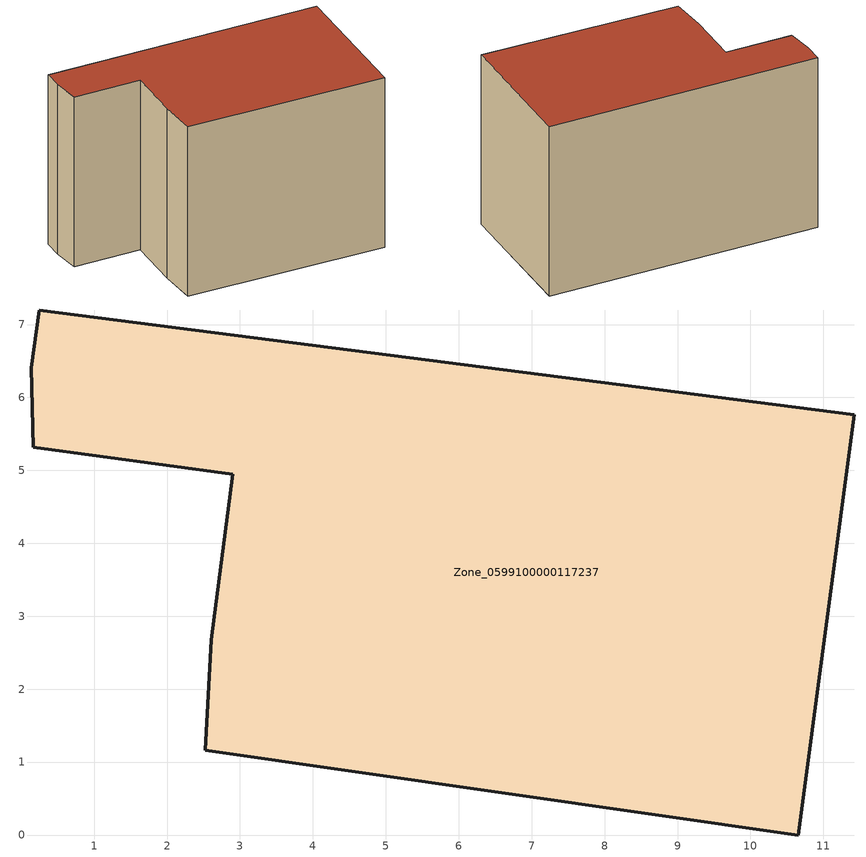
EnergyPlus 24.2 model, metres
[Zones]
Zone_0599100000117237
 floor ground (C_G): 2.9,4.95 0.17,5.32 0.14,6.41 0.24,7.2 11.42,5.76 10.66,0 2.52,1.16 2.6,2.67 z0
 wall outside (C_F): 10.66,0 11.42,5.76 0.24,7.2 0.14,6.41 0.17,5.32 2.9,4.95 2.6,2.67 2.52,1.16 10.66,0 z0:7.44
 roof outside (C_R): 2.9,4.95 2.6,2.67 2.52,1.16 10.66,0 11.42,5.76 0.24,7.2 0.14,6.41 0.17,5.32 z7.44
[BUILDING]
Pand.0599100000117237: North Axis=0; Terrain=City; Loads Convergence Tolerance Value=0.04; Temperature Convergence Tolerance Value=0.4; Solar Distribution=FullExterior; Maximum Number of Warmup Days=25; Minimum Number of Warmup Days=1
[Site:Location]
Rotterdam.The.Hague.AP_ZH_NLD Design_Conditions: Latitude=51.96; Longitude=4.45; Time Zone=1; Elevation=-4.5
[SITE:GROUNDTEMPERATURE:BUILDINGSURFACE]
18, 18, 18, 18, 18, 18, 18, 18, 18, 18, 18, 18
[MATERIAL] Thermal Absorptance=0.9; Solar Absorptance=0.7; Visible Absorptance=0.7
Name | Roughness | Thickness | Conductivity | Density | Specific Heat
G.TC.1975-1991 | MediumSmooth | 0.15 | 0.288461 | 540 | 1210
F.TC.1975-1991 | Rough | 0.3 | 0.230769 | 1920 | 840
R.TC.1975-1991 | MediumRough | 0.2 | 0.153846 | 1500 | 1000
[CONSTRUCTION]
C_G: G.TC.1975-1991
C_F: F.TC.1975-1991
C_R: R.TC.1975-1991
[ZONE]
Zone_0599100000117237: Type=1; Multiplier=1; Ceiling Height=Autocalculate; Volume=Autocalculate; Floor Area=autocalculate; Part of Total Floor Area=Yes
[ZONEINFILTRATION:DESIGNFLOWRATE]
Infil_Zone_0599100000117237: Zone or ZoneList or Space or SpaceList=Zone_0599100000117237; Schedule=AlwaysOn; Design Flow Rate Calculation Method=Flow/Area; Flow Rate per Floor Area=0.003; Constant Term Coefficient=1; Temperature Term Coefficient=0; Velocity Term Coefficient=0; Velocity Squared Term Coefficient=0
[HVACTEMPLATE:ZONE:IDEALLOADSAIRSYSTEM]
Zone_0599100000117237: Maximum Heating Supply Air Temperature=50; Minimum Cooling Supply Air Temperature=13; Maximum Heating Supply Air Humidity Ratio=0.0156; Minimum Cooling Supply Air Humidity Ratio=0.0077; Heating Limit=NoLimit; Cooling Limit=NoLimit; Dehumidification Control Type=ConstantSensibleHeatRatio; Cooling Sensible Heat Ratio=0.7; Dehumidification Setpoint=60; Humidification Control Type=None; Humidification Setpoint=30; Outdoor Air Method=None; Outdoor Air Flow Rate per Person=0.00944; Outdoor Air Flow Rate per Zone Floor Area=0; Outdoor Air Flow Rate per Zone=0; Demand Controlled Ventilation Type=None; Outdoor Air Economizer Type=NoEconomizer; Heat Recovery Type=None; Sensible Heat Recovery Effectiveness=0.7; Latent Heat Recovery Effectiveness=0.65
[ZONECONTROL:THERMOSTAT]
ThermostatControl_Zone_0599100000117237: Zone or ZoneList=Zone_0599100000117237; Control Type Schedule=DualSetpointControlType; Control 1=Thermostat_Zone_0599100000117237; Temperature Difference Between Cutout And Setpoint=0
[THERMOSTATSETPOINT:DUALSETPOINT]
Thermostat_Zone_0599100000117237: Heating Setpoint Temperature Schedule=HeatingSetpoint_Zone_0599100000117237; Cooling Setpoint Temperature Schedule=CoolingSetpoint_Zone_0599100000117237
[SCHEDULE:COMPACT]
HeatingSetpoint_Zone_0599100000117237: Through: 12/31, For: AllDays, Until: 24:00, 21
CoolingSetpoint_Zone_0599100000117237: Through: 12/31, For: AllDays, Until: 24:00, 24
DualSetpointControlType: Through: 12/31, For: AllDays, Until: 24:00, 4
AlwaysOn: Through: 12/31, For: AllDays, Until: 24:00, 1
